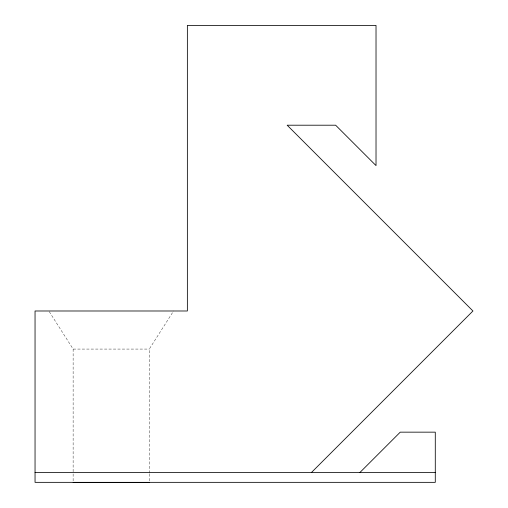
<?xml version="1.0" encoding="UTF-8"?>
<svg xmlns="http://www.w3.org/2000/svg" width="508" height="508" viewBox="0 0 508 508"><rect width="100%" height="100%" fill="white"/><g stroke="black" fill="none" stroke-linecap="round" stroke-linejoin="round"><path stroke-width="0.38" stroke-dasharray="2.54 1.91" d="M149.282 473.119L149.282 349.072L173.571 310.991M49.27 311.658L73.127 349.072L149.282 349.072M149.282 473.907L149.282 482.6M73.127 349.072L73.127 473.119M73.127 473.907L73.127 482.6"/><path stroke-width="0.76" d="M311.398 472.542L472.954 310.991L287.166 125.203L335.629 125.203L376.022 165.589L376.022 25.4L187.363 25.4L187.363 310.991L35.046 310.991L35.046 482.346L435.286 482.346L435.286 432.156L400.253 432.156L359.867 472.542M35.046 472.542L435.286 472.542M73.127 482.6L149.282 482.6"/></g></svg>
